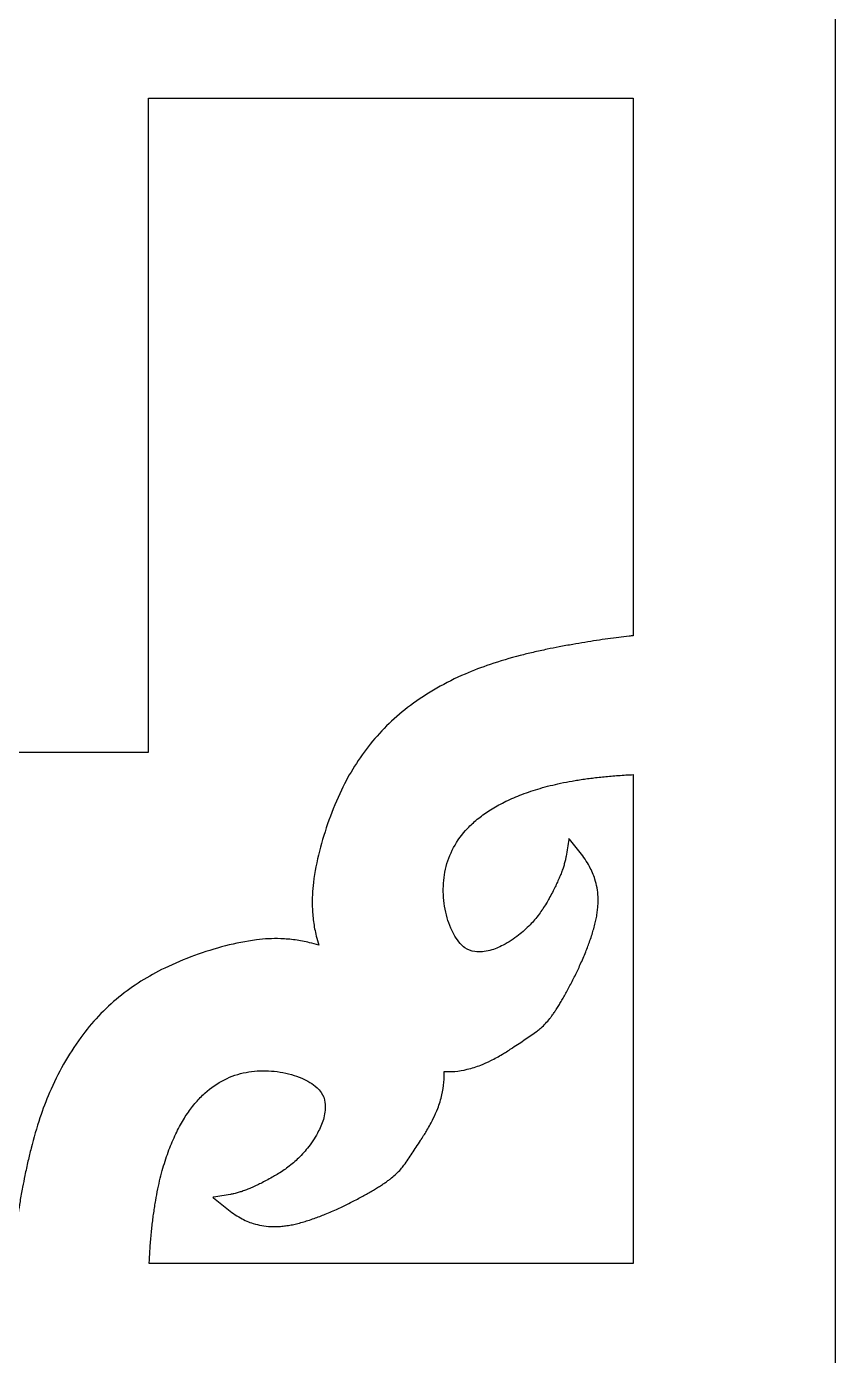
# Model space of a CAD drawing. Header units: centimetres. Extents: x -10 to 9.2, y -12 to 12.7.
# Drawn here: x -2.662 to -0.812, y -2.689 to 0.348 of the extents above; entities that cross this region are included whole.
import ezdxf

# ---------------------------------------------------------------- set-up
doc = ezdxf.new("R2010")
doc.units = ezdxf.units.CM
doc.header["$MEASUREMENT"] = 0
doc.layers.add('layer 1', color=7, linetype='Continuous')

msp = doc.modelspace()

# ---------------------------------------------------------------- linework, layer by layer
at = {"layer": 'layer 1', "color": 177}
for points, knots in [([(-0.8125, 12.67695), (-0.8125, 4.45748), (-0.8125, -3.76202), (-0.8125, -11.9815), (-0.8125, -11.9815), (-3.87863, -11.9815), (-6.94479, -11.9815), (-10.01093, -11.9815), (-10.01093, -11.9815), (-10.01093, -3.76202), (-10.01093, 4.45748), (-10.01093, 12.67695), (-10.01093, 12.67695), (-6.94479, 12.67695), (-3.87863, 12.67695), (-0.8125, 12.67695)], [0, 0, 0, 0, 0.2, 0.2, 0.2, 0.2, 0.4, 0.4, 0.4, 0.4, 0.6, 0.6, 0.6, 0.6, 1, 1, 1, 1]), ([(-3.81625, -2.47893), (-3.44317, -2.47893), (-3.07005, -2.47893), (-2.69699, -2.47893), (-2.69699, -2.47893), (-2.69653, -2.47476), (-2.69608, -2.47059), (-2.69564, -2.46643), (-2.69564, -2.46643), (-2.69472, -2.45841), (-2.69375, -2.45042), (-2.69278, -2.44242), (-2.69278, -2.44242), (-2.69172, -2.43415), (-2.69068, -2.42591), (-2.68952, -2.41771), (-2.68952, -2.41771), (-2.68835, -2.40906), (-2.68709, -2.40041), (-2.68581, -2.39178), (-2.68581, -2.39178), (-2.68284, -2.3736), (-2.67991, -2.35545), (-2.67699, -2.33728), (-2.67699, -2.33728), (-2.67511, -2.32652), (-2.67317, -2.31577), (-2.67117, -2.30503), (-2.67117, -2.30503), (-2.66947, -2.296), (-2.66772, -2.28699), (-2.66587, -2.278), (-2.66587, -2.278), (-2.6636, -2.26702), (-2.66125, -2.25606), (-2.65874, -2.24515), (-2.65874, -2.24515), (-2.65651, -2.23531), (-2.65412, -2.22551), (-2.65164, -2.21573), (-2.65164, -2.21573), (-2.64568, -2.19233), (-2.63893, -2.16914), (-2.63131, -2.14621), (-2.63131, -2.14621), (-2.62488, -2.12678), (-2.61764, -2.10762), (-2.60962, -2.08878), (-2.60962, -2.08878), (-2.59062, -2.0442), (-2.56676, -2.00211), (-2.53827, -1.96298), (-2.53827, -1.96298), (-2.51316, -1.92843), (-2.4838, -1.89743), (-2.4507, -1.87054), (-2.4507, -1.87054), (-2.41851, -1.84437), (-2.38353, -1.82217), (-2.34619, -1.80423), (-2.34619, -1.80423), (-2.30163, -1.78283), (-2.25519, -1.76585), (-2.20736, -1.75346), (-2.20736, -1.75346), (-2.18405, -1.74741), (-2.16042, -1.74282), (-2.13657, -1.7397), (-2.13657, -1.7397), (-2.11809, -1.73728), (-2.09951, -1.73637), (-2.0809, -1.73698), (-2.0809, -1.73698), (-2.06977, -1.73735), (-2.05866, -1.7383), (-2.04761, -1.73981), (-2.04761, -1.73981), (-2.03658, -1.74131), (-2.0257, -1.74338), (-2.01488, -1.74601), (-2.01488, -1.74601), (-2.00785, -1.74772), (-2.00089, -1.74966), (-1.99402, -1.75183), (-1.99402, -1.75183), (-1.99614, -1.74488), (-1.99807, -1.73787), (-1.99977, -1.73079), (-1.99977, -1.73079), (-2.00239, -1.71991), (-2.00446, -1.70893), (-2.00596, -1.69784), (-2.00596, -1.69784), (-2.00744, -1.68674), (-2.00836, -1.67554), (-2.00874, -1.66434), (-2.00874, -1.66434), (-2.00936, -1.6456), (-2.00844, -1.62689), (-2.00604, -1.6083), (-2.00604, -1.6083), (-2.00293, -1.58426), (-1.99836, -1.56048), (-1.99239, -1.53701), (-1.99239, -1.53701), (-1.98008, -1.48887), (-1.96321, -1.44216), (-1.94196, -1.39729), (-1.94196, -1.39729), (-1.92414, -1.35968), (-1.90207, -1.32445), (-1.87612, -1.29204), (-1.87612, -1.29204), (-1.84935, -1.25869), (-1.81858, -1.22914), (-1.78426, -1.20384), (-1.78426, -1.20384), (-1.74543, -1.17519), (-1.70358, -1.15116), (-1.65932, -1.13204), (-1.65932, -1.13204), (-1.6406, -1.12397), (-1.62156, -1.11668), (-1.60224, -1.11021), (-1.60224, -1.11021), (-1.57948, -1.10258), (-1.55647, -1.09575), (-1.53323, -1.08972), (-1.53323, -1.08972), (-1.52351, -1.08722), (-1.51378, -1.08483), (-1.504, -1.08257), (-1.504, -1.08257), (-1.49314, -1.08005), (-1.48226, -1.07768), (-1.47138, -1.07542), (-1.47138, -1.07542), (-1.46244, -1.07357), (-1.45349, -1.07177), (-1.44451, -1.07008), (-1.44451, -1.07008), (-1.43391, -1.06807), (-1.42329, -1.06614), (-1.41267, -1.06426), (-1.41267, -1.06426), (-1.39463, -1.0613), (-1.37661, -1.05834), (-1.35856, -1.05538), (-1.35856, -1.05538), (-1.3499, -1.05407), (-1.34124, -1.0528), (-1.33257, -1.0516), (-1.33257, -1.0516), (-1.32443, -1.05047), (-1.31623, -1.04935), (-1.30803, -1.04833), (-1.30803, -1.04833), (-1.30012, -1.04732), (-1.29217, -1.04635), (-1.28418, -1.04546), (-1.28418, -1.04546), (-1.2811, -1.04512), (-1.27802, -1.04479), (-1.27493, -1.04443), (-1.27493, -1.04443), (-1.27493, -0.63487), (-1.27493, -0.2253), (-1.27493, 0.18426), (-1.27493, 0.18426), (-1.64435, 0.18426), (-2.01376, 0.18426), (-2.38321, 0.18426), (-2.38321, 0.18426), (-2.38321, -0.21123), (-2.38321, -0.60671), (-2.38321, -1.0022), (-2.38321, -1.0022), (-2.38321, -1.08015), (-2.38321, -1.15814), (-2.38321, -1.23611), (-2.38321, -1.23611), (-2.38321, -1.2549), (-2.38321, -1.2737), (-2.38321, -1.2925), (-2.38321, -1.2925), (-2.38321, -1.29834), (-2.38321, -1.30417), (-2.38321, -1.31002), (-2.38321, -1.31002), (-2.38321, -1.31028), (-2.38321, -1.31056), (-2.38321, -1.31083), (-2.38321, -1.31083), (-2.38348, -1.31083), (-2.38375, -1.31083), (-2.38403, -1.31083), (-2.38403, -1.31083), (-2.38981, -1.31083), (-2.39561, -1.31083), (-2.4014, -1.31083), (-2.4014, -1.31083), (-2.87303, -1.31083), (-3.34466, -1.31083), (-3.81625, -1.31083), (-3.81625, -1.31083), (-3.81625, -1.7002), (-3.81625, -2.08957), (-3.81625, -2.47893)], [0, 0, 0, 0, 0.0188679, 0.0188679, 0.0188679, 0.0188679, 0.0377358, 0.0377358, 0.0377358, 0.0377358, 0.0566038, 0.0566038, 0.0566038, 0.0566038, 0.0754717, 0.0754717, 0.0754717, 0.0754717, 0.0943396, 0.0943396, 0.0943396, 0.0943396, 0.1132075, 0.1132075, 0.1132075, 0.1132075, 0.1320755, 0.1320755, 0.1320755, 0.1320755, 0.1509434, 0.1509434, 0.1509434, 0.1509434, 0.1698113, 0.1698113, 0.1698113, 0.1698113, 0.1886792, 0.1886792, 0.1886792, 0.1886792, 0.2075472, 0.2075472, 0.2075472, 0.2075472, 0.2264151, 0.2264151, 0.2264151, 0.2264151, 0.245283, 0.245283, 0.245283, 0.245283, 0.2641509, 0.2641509, 0.2641509, 0.2641509, 0.2830189, 0.2830189, 0.2830189, 0.2830189, 0.3018868, 0.3018868, 0.3018868, 0.3018868, 0.3207547, 0.3207547, 0.3207547, 0.3207547, 0.3396226, 0.3396226, 0.3396226, 0.3396226, 0.3584906, 0.3584906, 0.3584906, 0.3584906, 0.3773585, 0.3773585, 0.3773585, 0.3773585, 0.3962264, 0.3962264, 0.3962264, 0.3962264, 0.4150943, 0.4150943, 0.4150943, 0.4150943, 0.4339623, 0.4339623, 0.4339623, 0.4339623, 0.4528302, 0.4528302, 0.4528302, 0.4528302, 0.4716981, 0.4716981, 0.4716981, 0.4716981, 0.490566, 0.490566, 0.490566, 0.490566, 0.509434, 0.509434, 0.509434, 0.509434, 0.5283019, 0.5283019, 0.5283019, 0.5283019, 0.5471698, 0.5471698, 0.5471698, 0.5471698, 0.5660377, 0.5660377, 0.5660377, 0.5660377, 0.5849057, 0.5849057, 0.5849057, 0.5849057, 0.6037736, 0.6037736, 0.6037736, 0.6037736, 0.6226415, 0.6226415, 0.6226415, 0.6226415, 0.6415094, 0.6415094, 0.6415094, 0.6415094, 0.6603774, 0.6603774, 0.6603774, 0.6603774, 0.6792453, 0.6792453, 0.6792453, 0.6792453, 0.6981132, 0.6981132, 0.6981132, 0.6981132, 0.7169811, 0.7169811, 0.7169811, 0.7169811, 0.7358491, 0.7358491, 0.7358491, 0.7358491, 0.754717, 0.754717, 0.754717, 0.754717, 0.7735849, 0.7735849, 0.7735849, 0.7735849, 0.7924528, 0.7924528, 0.7924528, 0.7924528, 0.8113208, 0.8113208, 0.8113208, 0.8113208, 0.8301887, 0.8301887, 0.8301887, 0.8301887, 0.8490566, 0.8490566, 0.8490566, 0.8490566, 0.8679245, 0.8679245, 0.8679245, 0.8679245, 0.8867925, 0.8867925, 0.8867925, 0.8867925, 0.9056604, 0.9056604, 0.9056604, 0.9056604, 0.9245283, 0.9245283, 0.9245283, 0.9245283, 0.9433962, 0.9433962, 0.9433962, 0.9433962, 0.9622642, 0.9622642, 0.9622642, 0.9622642, 1, 1, 1, 1]), ([(-1.70734, -2.0404), (-1.70689, -2.04865), (-1.70696, -2.05689), (-1.70765, -2.06513), (-1.70765, -2.06513), (-1.70844, -2.07481), (-1.70996, -2.08437), (-1.7122, -2.0938), (-1.7122, -2.0938), (-1.71474, -2.10434), (-1.71796, -2.11464), (-1.72183, -2.12474), (-1.72183, -2.12474), (-1.72489, -2.13266), (-1.72829, -2.14043), (-1.73207, -2.14803), (-1.73207, -2.14803), (-1.73655, -2.15709), (-1.74134, -2.16598), (-1.74647, -2.17468), (-1.74647, -2.17468), (-1.7484, -2.17786), (-1.75029, -2.18104), (-1.75227, -2.18419), (-1.75227, -2.18419), (-1.75462, -2.18799), (-1.75706, -2.19181), (-1.75949, -2.19555), (-1.75949, -2.19555), (-1.76005, -2.19643), (-1.76061, -2.1973), (-1.76118, -2.19816), (-1.76118, -2.19816), (-1.76453, -2.20322), (-1.76786, -2.2083), (-1.77122, -2.21335), (-1.77122, -2.21335), (-1.77727, -2.22258), (-1.78334, -2.23182), (-1.78944, -2.24105), (-1.78944, -2.24105), (-1.79251, -2.24559), (-1.79567, -2.25005), (-1.79901, -2.25444), (-1.79901, -2.25444), (-1.8014, -2.25761), (-1.8039, -2.26069), (-1.80652, -2.2637), (-1.80652, -2.2637), (-1.8096, -2.26726), (-1.81287, -2.27067), (-1.8163, -2.2739), (-1.8163, -2.2739), (-1.81995, -2.27738), (-1.82373, -2.2807), (-1.82766, -2.28384), (-1.82766, -2.28384), (-1.82968, -2.28545), (-1.83172, -2.28706), (-1.83382, -2.2886), (-1.83382, -2.2886), (-1.83626, -2.29039), (-1.83864, -2.29212), (-1.84108, -2.29381), (-1.84108, -2.29381), (-1.8435, -2.29548), (-1.84593, -2.29712), (-1.84838, -2.2987), (-1.84838, -2.2987), (-1.8513, -2.30064), (-1.85427, -2.30253), (-1.85725, -2.30441), (-1.85725, -2.30441), (-1.8603, -2.3063), (-1.86334, -2.30817), (-1.86639, -2.31), (-1.86639, -2.31), (-1.86983, -2.31207), (-1.87328, -2.31407), (-1.87674, -2.31609), (-1.87674, -2.31609), (-1.88032, -2.31817), (-1.88399, -2.32024), (-1.88763, -2.32227), (-1.88763, -2.32227), (-1.89146, -2.32439), (-1.89529, -2.32651), (-1.89915, -2.32859), (-1.89915, -2.32859), (-1.90762, -2.33315), (-1.91617, -2.33756), (-1.92482, -2.34185), (-1.92482, -2.34185), (-1.93314, -2.34602), (-1.94158, -2.35005), (-1.95008, -2.35396), (-1.95008, -2.35396), (-1.95962, -2.35833), (-1.96932, -2.36253), (-1.97905, -2.36653), (-1.97905, -2.36653), (-1.98743, -2.36997), (-1.99592, -2.37322), (-2.00449, -2.37626), (-2.00449, -2.37626), (-2.00916, -2.37793), (-2.01388, -2.37953), (-2.0186, -2.38105), (-2.0186, -2.38105), (-2.02282, -2.38241), (-2.02707, -2.38369), (-2.03133, -2.38492), (-2.03133, -2.38492), (-2.0359, -2.38621), (-2.04046, -2.38742), (-2.04507, -2.38853), (-2.04507, -2.38853), (-2.04907, -2.3895), (-2.05311, -2.39038), (-2.0572, -2.39115), (-2.0572, -2.39115), (-2.06133, -2.39193), (-2.06549, -2.39262), (-2.06965, -2.39319), (-2.06965, -2.39319), (-2.07357, -2.39371), (-2.0775, -2.39414), (-2.08144, -2.39443), (-2.08144, -2.39443), (-2.08527, -2.39472), (-2.08908, -2.3949), (-2.0929, -2.39496), (-2.0929, -2.39496), (-2.09657, -2.39501), (-2.10023, -2.39496), (-2.10389, -2.3948), (-2.10389, -2.3948), (-2.11075, -2.39445), (-2.11755, -2.39371), (-2.1243, -2.39251), (-2.1243, -2.39251), (-2.13086, -2.39137), (-2.13729, -2.3898), (-2.14361, -2.38781), (-2.14361, -2.38781), (-2.15376, -2.38463), (-2.16349, -2.38042), (-2.1727, -2.37519), (-2.1727, -2.37519), (-2.18383, -2.36891), (-2.19439, -2.36174), (-2.20437, -2.3537), (-2.20437, -2.3537), (-2.21444, -2.34554), (-2.22459, -2.33739), (-2.23467, -2.32922), (-2.23467, -2.32922), (-2.23514, -2.32883), (-2.23562, -2.32844), (-2.2361, -2.32808), (-2.2361, -2.32808), (-2.2355, -2.32798), (-2.23488, -2.32788), (-2.23432, -2.32778), (-2.23432, -2.32778), (-2.22152, -2.32562), (-2.20875, -2.32346), (-2.19595, -2.32132), (-2.19595, -2.32132), (-2.19323, -2.32087), (-2.19048, -2.32032), (-2.18778, -2.31967), (-2.18778, -2.31967), (-2.18459, -2.31895), (-2.18146, -2.31814), (-2.17838, -2.31724), (-2.17838, -2.31724), (-2.1753, -2.31635), (-2.17227, -2.31539), (-2.16924, -2.31436), (-2.16924, -2.31436), (-2.16573, -2.31317), (-2.16227, -2.3119), (-2.1588, -2.31057), (-2.1588, -2.31057), (-2.15547, -2.30926), (-2.15212, -2.30789), (-2.14876, -2.30646), (-2.14876, -2.30646), (-2.14495, -2.30483), (-2.14113, -2.30312), (-2.13735, -2.30137), (-2.13735, -2.30137), (-2.13372, -2.29965), (-2.13006, -2.29792), (-2.12646, -2.2961), (-2.12646, -2.2961), (-2.12229, -2.29404), (-2.11814, -2.29192), (-2.11403, -2.28976), (-2.11403, -2.28976), (-2.1094, -2.28733), (-2.10485, -2.28485), (-2.1003, -2.28231), (-2.1003, -2.28231), (-2.09661, -2.28023), (-2.09297, -2.2781), (-2.08935, -2.27591), (-2.08935, -2.27591), (-2.08489, -2.27318), (-2.08047, -2.27037), (-2.07614, -2.26742), (-2.07614, -2.26742), (-2.07219, -2.26476), (-2.0683, -2.262), (-2.06447, -2.25912), (-2.06447, -2.25912), (-2.06014, -2.25584), (-2.05587, -2.25244), (-2.05175, -2.24889), (-2.05175, -2.24889), (-2.04775, -2.24546), (-2.04389, -2.24193), (-2.04014, -2.23825), (-2.04014, -2.23825), (-2.03596, -2.23421), (-2.03192, -2.23), (-2.02806, -2.22562), (-2.02806, -2.22562), (-2.02418, -2.22125), (-2.02042, -2.21672), (-2.01688, -2.21207), (-2.01688, -2.21207), (-2.00828, -2.20085), (-2.00066, -2.18889), (-1.99414, -2.17635), (-1.99414, -2.17635), (-1.9891, -2.16672), (-1.98516, -2.15659), (-1.98228, -2.14609), (-1.98228, -2.14609), (-1.97921, -2.13465), (-1.97835, -2.12281), (-1.97971, -2.11104), (-1.97971, -2.11104), (-1.9807, -2.10286), (-1.9836, -2.09518), (-1.98828, -2.08841), (-1.98828, -2.08841), (-1.99104, -2.08442), (-1.99425, -2.08077), (-1.9979, -2.07752), (-1.9979, -2.07752), (-2.003, -2.07293), (-2.00856, -2.06882), (-2.01441, -2.06526), (-2.01441, -2.06526), (-2.02034, -2.06165), (-2.02652, -2.0585), (-2.03289, -2.0558), (-2.03289, -2.0558), (-2.04055, -2.05254), (-2.04841, -2.04978), (-2.05645, -2.04751), (-2.05645, -2.04751), (-2.07357, -2.04263), (-2.0911, -2.03976), (-2.10889, -2.0389), (-2.10889, -2.0389), (-2.12609, -2.03808), (-2.14329, -2.03928), (-2.16021, -2.04249), (-2.16021, -2.04249), (-2.17733, -2.04576), (-2.19388, -2.05135), (-2.20951, -2.05921), (-2.20951, -2.05921), (-2.22577, -2.06739), (-2.24075, -2.07766), (-2.25423, -2.08988), (-2.25423, -2.08988), (-2.26145, -2.09637), (-2.26822, -2.10335), (-2.27454, -2.1107), (-2.27454, -2.1107), (-2.28163, -2.11896), (-2.28826, -2.12763), (-2.29438, -2.13664), (-2.29438, -2.13664), (-2.29753, -2.14128), (-2.30057, -2.14601), (-2.30344, -2.1508), (-2.30344, -2.1508), (-2.30657, -2.15596), (-2.30954, -2.16119), (-2.3124, -2.1665), (-2.3124, -2.1665), (-2.3153, -2.17188), (-2.31808, -2.17734), (-2.32071, -2.18286), (-2.32071, -2.18286), (-2.32354, -2.1888), (-2.32624, -2.1948), (-2.32883, -2.20086), (-2.32883, -2.20086), (-2.33149, -2.20709), (-2.33402, -2.2134), (-2.3364, -2.21974), (-2.3364, -2.21974), (-2.33893, -2.22642), (-2.34127, -2.23315), (-2.34352, -2.23995), (-2.34352, -2.23995), (-2.34585, -2.24701), (-2.34802, -2.25412), (-2.35008, -2.2613), (-2.35008, -2.2613), (-2.35228, -2.26897), (-2.35434, -2.27671), (-2.35624, -2.28446), (-2.35624, -2.28446), (-2.35823, -2.2925), (-2.36002, -2.30059), (-2.3617, -2.30869), (-2.3617, -2.30869), (-2.36356, -2.31754), (-2.36521, -2.32638), (-2.36678, -2.33527), (-2.36678, -2.33527), (-2.36754, -2.33982), (-2.3683, -2.34437), (-2.36901, -2.34895), (-2.36901, -2.34895), (-2.36977, -2.35372), (-2.37045, -2.35851), (-2.37112, -2.36329), (-2.37112, -2.36329), (-2.37184, -2.36816), (-2.37247, -2.37301), (-2.37311, -2.37789), (-2.37311, -2.37789), (-2.37375, -2.38299), (-2.37434, -2.3881), (-2.37493, -2.3932), (-2.37493, -2.3932), (-2.3755, -2.3984), (-2.37604, -2.40358), (-2.37656, -2.40877), (-2.37656, -2.40877), (-2.37706, -2.41422), (-2.37755, -2.41967), (-2.378, -2.42511), (-2.378, -2.42511), (-2.3785, -2.43063), (-2.3789, -2.43615), (-2.37932, -2.44168), (-2.37932, -2.44168), (-2.37972, -2.44749), (-2.38009, -2.4533), (-2.38046, -2.45912), (-2.38046, -2.45912), (-2.38083, -2.46497), (-2.38113, -2.47086), (-2.38142, -2.47674), (-2.38142, -2.47674), (-2.38144, -2.47749), (-2.38149, -2.47821), (-2.3815, -2.47893), (-2.3815, -2.47893), (-2.01263, -2.47893), (-1.64379, -2.47893), (-1.27493, -2.47893), (-1.27493, -2.47893), (-1.27493, -2.10657), (-1.27493, -1.73423), (-1.27493, -1.36185), (-1.27493, -1.36185), (-1.28043, -1.36212), (-1.28596, -1.36242), (-1.29148, -1.36276), (-1.29148, -1.36276), (-1.29726, -1.3631), (-1.303, -1.36348), (-1.30878, -1.3639), (-1.30878, -1.3639), (-1.31424, -1.36431), (-1.31975, -1.36474), (-1.32523, -1.36522), (-1.32523, -1.36522), (-1.33063, -1.36565), (-1.33607, -1.36616), (-1.34147, -1.36671), (-1.34147, -1.36671), (-1.34662, -1.36721), (-1.35177, -1.36776), (-1.35693, -1.36834), (-1.35693, -1.36834), (-1.36201, -1.3689), (-1.3671, -1.36953), (-1.37214, -1.37018), (-1.37214, -1.37018), (-1.37699, -1.37078), (-1.3818, -1.37145), (-1.38664, -1.37213), (-1.38664, -1.37213), (-1.39139, -1.37282), (-1.39613, -1.37351), (-1.4009, -1.37429), (-1.4009, -1.37429), (-1.40541, -1.37498), (-1.40994, -1.37576), (-1.41451, -1.37653), (-1.41451, -1.37653), (-1.42329, -1.37809), (-1.43209, -1.37978), (-1.44086, -1.38162), (-1.44086, -1.38162), (-1.44894, -1.3833), (-1.45695, -1.38515), (-1.46494, -1.38716), (-1.46494, -1.38716), (-1.47264, -1.38907), (-1.48032, -1.39112), (-1.48797, -1.39334), (-1.48797, -1.39334), (-1.49507, -1.3954), (-1.50211, -1.39759), (-1.50915, -1.39995), (-1.50915, -1.39995), (-1.51592, -1.40218), (-1.52259, -1.40458), (-1.52924, -1.40711), (-1.52924, -1.40711), (-1.53556, -1.40951), (-1.54179, -1.41206), (-1.54796, -1.41471), (-1.54796, -1.41471), (-1.554, -1.41731), (-1.55998, -1.42006), (-1.56584, -1.42291), (-1.56584, -1.42291), (-1.57136, -1.42557), (-1.57677, -1.42835), (-1.58212, -1.43128), (-1.58212, -1.43128), (-1.58737, -1.43413), (-1.59255, -1.43715), (-1.59769, -1.44028), (-1.59769, -1.44028), (-1.60246, -1.4432), (-1.60714, -1.44624), (-1.61175, -1.44942), (-1.61175, -1.44942), (-1.62073, -1.45557), (-1.62933, -1.46223), (-1.63754, -1.46938), (-1.63754, -1.46938), (-1.64482, -1.47574), (-1.65175, -1.48258), (-1.6582, -1.48982), (-1.6582, -1.48982), (-1.67033, -1.50341), (-1.68056, -1.51852), (-1.68866, -1.53485), (-1.68866, -1.53485), (-1.6965, -1.55059), (-1.70207, -1.56722), (-1.70528, -1.5845), (-1.70528, -1.5845), (-1.70847, -1.60154), (-1.70966, -1.61885), (-1.70884, -1.63616), (-1.70884, -1.63616), (-1.70798, -1.65407), (-1.70516, -1.67173), (-1.70031, -1.68898), (-1.70031, -1.68898), (-1.69807, -1.69704), (-1.69528, -1.70495), (-1.69208, -1.71269), (-1.69208, -1.71269), (-1.68939, -1.71909), (-1.68624, -1.7253), (-1.68267, -1.73126), (-1.68267, -1.73126), (-1.67912, -1.73718), (-1.67503, -1.74275), (-1.67049, -1.7479), (-1.67049, -1.7479), (-1.66727, -1.75156), (-1.66365, -1.75481), (-1.65968, -1.75758), (-1.65968, -1.75758), (-1.65295, -1.7623), (-1.64532, -1.76523), (-1.63719, -1.76619), (-1.63719, -1.76619), (-1.62551, -1.7676), (-1.61376, -1.76671), (-1.6024, -1.76359), (-1.6024, -1.76359), (-1.59195, -1.76074), (-1.5819, -1.75676), (-1.57233, -1.75171), (-1.57233, -1.75171), (-1.55986, -1.74512), (-1.548, -1.73746), (-1.53686, -1.7288), (-1.53686, -1.7288), (-1.53222, -1.72521), (-1.52773, -1.72145), (-1.52335, -1.71754), (-1.52335, -1.71754), (-1.51907, -1.71364), (-1.51486, -1.70958), (-1.51081, -1.7054), (-1.51081, -1.7054), (-1.50719, -1.70161), (-1.50368, -1.6977), (-1.50029, -1.69369), (-1.50029, -1.69369), (-1.49675, -1.68952), (-1.49336, -1.68522), (-1.49009, -1.68084), (-1.49009, -1.68084), (-1.48728, -1.67701), (-1.48449, -1.6731), (-1.48184, -1.66911), (-1.48184, -1.66911), (-1.47895, -1.66475), (-1.47615, -1.66031), (-1.47345, -1.65582), (-1.47345, -1.65582), (-1.47129, -1.65217), (-1.46913, -1.64851), (-1.46708, -1.6448), (-1.46708, -1.6448), (-1.46457, -1.64023), (-1.46209, -1.63564), (-1.4597, -1.63101), (-1.4597, -1.63101), (-1.45754, -1.62685), (-1.45543, -1.62267), (-1.45335, -1.61847), (-1.45335, -1.61847), (-1.45156, -1.61483), (-1.44984, -1.61118), (-1.44818, -1.60749), (-1.44818, -1.60749), (-1.44641, -1.60369), (-1.44473, -1.59983), (-1.44308, -1.59599), (-1.44308, -1.59599), (-1.44167, -1.59264), (-1.44032, -1.58928), (-1.439, -1.58587), (-1.439, -1.58587), (-1.4377, -1.58241), (-1.43642, -1.57892), (-1.43524, -1.5754), (-1.43524, -1.5754), (-1.43421, -1.57237), (-1.43327, -1.5693), (-1.43239, -1.56619), (-1.43239, -1.56619), (-1.43149, -1.56308), (-1.43069, -1.55993), (-1.42995, -1.55675), (-1.42995, -1.55675), (-1.42933, -1.55401), (-1.42879, -1.55127), (-1.42835, -1.54849), (-1.42835, -1.54849), (-1.42619, -1.53561), (-1.42404, -1.52277), (-1.42191, -1.5099), (-1.42191, -1.5099), (-1.4218, -1.50929), (-1.42171, -1.50868), (-1.42161, -1.50809), (-1.42161, -1.50809), (-1.42124, -1.50857), (-1.42086, -1.50905), (-1.42051, -1.50951), (-1.42051, -1.50951), (-1.41237, -1.5197), (-1.40428, -1.52988), (-1.39619, -1.54005), (-1.39619, -1.54005), (-1.38819, -1.55007), (-1.38106, -1.56069), (-1.37483, -1.5719), (-1.37483, -1.5719), (-1.36964, -1.58121), (-1.36543, -1.59099), (-1.3623, -1.60116), (-1.3623, -1.60116), (-1.36031, -1.60755), (-1.35874, -1.61404), (-1.35761, -1.62063), (-1.35761, -1.62063), (-1.35641, -1.62743), (-1.35565, -1.63428), (-1.35538, -1.64119), (-1.35538, -1.64119), (-1.3552, -1.64487), (-1.35512, -1.64854), (-1.3552, -1.65223), (-1.3552, -1.65223), (-1.35524, -1.65609), (-1.35544, -1.65994), (-1.35569, -1.66377), (-1.35569, -1.66377), (-1.35602, -1.66776), (-1.35641, -1.67171), (-1.35696, -1.67566), (-1.35696, -1.67566), (-1.35752, -1.67985), (-1.35819, -1.68404), (-1.35896, -1.6882), (-1.35896, -1.6882), (-1.35973, -1.6923), (-1.3606, -1.69637), (-1.36159, -1.70041), (-1.36159, -1.70041), (-1.36267, -1.70505), (-1.36388, -1.70964), (-1.36516, -1.71423), (-1.36516, -1.71423), (-1.36635, -1.71853), (-1.36764, -1.72282), (-1.36899, -1.72708), (-1.36899, -1.72708), (-1.37052, -1.73182), (-1.37209, -1.73656), (-1.37376, -1.74128), (-1.37376, -1.74128), (-1.37677, -1.7499), (-1.38003, -1.75842), (-1.38343, -1.7669), (-1.38343, -1.7669), (-1.38738, -1.77669), (-1.39158, -1.78641), (-1.39591, -1.79606), (-1.39591, -1.79606), (-1.39978, -1.80461), (-1.40381, -1.81309), (-1.40794, -1.82151), (-1.40794, -1.82151), (-1.4122, -1.83017), (-1.41659, -1.83879), (-1.42112, -1.84731), (-1.42112, -1.84731), (-1.42318, -1.8512), (-1.42528, -1.85507), (-1.42739, -1.85891), (-1.42739, -1.85891), (-1.42943, -1.8626), (-1.43144, -1.86625), (-1.43353, -1.86989), (-1.43353, -1.86989), (-1.43554, -1.87338), (-1.43754, -1.87684), (-1.43957, -1.88029), (-1.43957, -1.88029), (-1.44139, -1.88337), (-1.44324, -1.88644), (-1.44513, -1.88949), (-1.44513, -1.88949), (-1.447, -1.8925), (-1.44886, -1.89548), (-1.45079, -1.89843), (-1.45079, -1.89843), (-1.45237, -1.90092), (-1.45399, -1.90335), (-1.45566, -1.90577), (-1.45566, -1.90577), (-1.45733, -1.90823), (-1.45906, -1.91067), (-1.46081, -1.91309), (-1.46081, -1.91309), (-1.46238, -1.91518), (-1.46397, -1.91726), (-1.46555, -1.9193), (-1.46555, -1.9193), (-1.46867, -1.92326), (-1.47198, -1.92706), (-1.47541, -1.93074), (-1.47541, -1.93074), (-1.47863, -1.93417), (-1.48205, -1.93746), (-1.48557, -1.9406), (-1.48557, -1.9406), (-1.48855, -1.94321), (-1.49157, -1.94574), (-1.49477, -1.94816), (-1.49477, -1.94816), (-1.49904, -1.95142), (-1.50339, -1.95457), (-1.50787, -1.95764), (-1.50787, -1.95764), (-1.51708, -1.9638), (-1.52634, -1.96998), (-1.53558, -1.97614), (-1.53558, -1.97614), (-1.54057, -1.97949), (-1.54557, -1.98282), (-1.55061, -1.98617), (-1.55061, -1.98617), (-1.55146, -1.98675), (-1.55233, -1.98731), (-1.55319, -1.98789), (-1.55319, -1.98789), (-1.55693, -1.99035), (-1.56074, -1.9928), (-1.56455, -1.9952), (-1.56455, -1.9952), (-1.56767, -1.99716), (-1.57082, -1.9991), (-1.57401, -2.00099), (-1.57401, -2.00099), (-1.58264, -2.00616), (-1.59146, -2.01102), (-1.60045, -2.01553), (-1.60045, -2.01553), (-1.608, -2.01932), (-1.61573, -2.02275), (-1.62359, -2.02583), (-1.62359, -2.02583), (-1.6336, -2.02973), (-1.64385, -2.03298), (-1.65433, -2.0355), (-1.65433, -2.0355), (-1.66367, -2.03777), (-1.67321, -2.03931), (-1.68281, -2.04012), (-1.68281, -2.04012), (-1.69095, -2.0408), (-1.69917, -2.04088), (-1.70734, -2.0404)], [0, 0, 0, 0, 0.0053763, 0.0053763, 0.0053763, 0.0053763, 0.0107527, 0.0107527, 0.0107527, 0.0107527, 0.016129, 0.016129, 0.016129, 0.016129, 0.0215054, 0.0215054, 0.0215054, 0.0215054, 0.0268817, 0.0268817, 0.0268817, 0.0268817, 0.0322581, 0.0322581, 0.0322581, 0.0322581, 0.0376344, 0.0376344, 0.0376344, 0.0376344, 0.0430108, 0.0430108, 0.0430108, 0.0430108, 0.0483871, 0.0483871, 0.0483871, 0.0483871, 0.0537634, 0.0537634, 0.0537634, 0.0537634, 0.0591398, 0.0591398, 0.0591398, 0.0591398, 0.0645161, 0.0645161, 0.0645161, 0.0645161, 0.0698925, 0.0698925, 0.0698925, 0.0698925, 0.0752688, 0.0752688, 0.0752688, 0.0752688, 0.0806452, 0.0806452, 0.0806452, 0.0806452, 0.0860215, 0.0860215, 0.0860215, 0.0860215, 0.0913978, 0.0913978, 0.0913978, 0.0913978, 0.0967742, 0.0967742, 0.0967742, 0.0967742, 0.1021505, 0.1021505, 0.1021505, 0.1021505, 0.1075269, 0.1075269, 0.1075269, 0.1075269, 0.1129032, 0.1129032, 0.1129032, 0.1129032, 0.1182796, 0.1182796, 0.1182796, 0.1182796, 0.1236559, 0.1236559, 0.1236559, 0.1236559, 0.1290323, 0.1290323, 0.1290323, 0.1290323, 0.1344086, 0.1344086, 0.1344086, 0.1344086, 0.1397849, 0.1397849, 0.1397849, 0.1397849, 0.1451613, 0.1451613, 0.1451613, 0.1451613, 0.1505376, 0.1505376, 0.1505376, 0.1505376, 0.155914, 0.155914, 0.155914, 0.155914, 0.1612903, 0.1612903, 0.1612903, 0.1612903, 0.1666667, 0.1666667, 0.1666667, 0.1666667, 0.172043, 0.172043, 0.172043, 0.172043, 0.1774194, 0.1774194, 0.1774194, 0.1774194, 0.1827957, 0.1827957, 0.1827957, 0.1827957, 0.188172, 0.188172, 0.188172, 0.188172, 0.1935484, 0.1935484, 0.1935484, 0.1935484, 0.1989247, 0.1989247, 0.1989247, 0.1989247, 0.2043011, 0.2043011, 0.2043011, 0.2043011, 0.2096774, 0.2096774, 0.2096774, 0.2096774, 0.2150538, 0.2150538, 0.2150538, 0.2150538, 0.2204301, 0.2204301, 0.2204301, 0.2204301, 0.2258065, 0.2258065, 0.2258065, 0.2258065, 0.2311828, 0.2311828, 0.2311828, 0.2311828, 0.2365591, 0.2365591, 0.2365591, 0.2365591, 0.2419355, 0.2419355, 0.2419355, 0.2419355, 0.2473118, 0.2473118, 0.2473118, 0.2473118, 0.2526882, 0.2526882, 0.2526882, 0.2526882, 0.2580645, 0.2580645, 0.2580645, 0.2580645, 0.2634409, 0.2634409, 0.2634409, 0.2634409, 0.2688172, 0.2688172, 0.2688172, 0.2688172, 0.2741935, 0.2741935, 0.2741935, 0.2741935, 0.2795699, 0.2795699, 0.2795699, 0.2795699, 0.2849462, 0.2849462, 0.2849462, 0.2849462, 0.2903226, 0.2903226, 0.2903226, 0.2903226, 0.2956989, 0.2956989, 0.2956989, 0.2956989, 0.3010753, 0.3010753, 0.3010753, 0.3010753, 0.3064516, 0.3064516, 0.3064516, 0.3064516, 0.311828, 0.311828, 0.311828, 0.311828, 0.3172043, 0.3172043, 0.3172043, 0.3172043, 0.3225806, 0.3225806, 0.3225806, 0.3225806, 0.327957, 0.327957, 0.327957, 0.327957, 0.3333333, 0.3333333, 0.3333333, 0.3333333, 0.3387097, 0.3387097, 0.3387097, 0.3387097, 0.344086, 0.344086, 0.344086, 0.344086, 0.3494624, 0.3494624, 0.3494624, 0.3494624, 0.3548387, 0.3548387, 0.3548387, 0.3548387, 0.3602151, 0.3602151, 0.3602151, 0.3602151, 0.3655914, 0.3655914, 0.3655914, 0.3655914, 0.3709677, 0.3709677, 0.3709677, 0.3709677, 0.3763441, 0.3763441, 0.3763441, 0.3763441, 0.3817204, 0.3817204, 0.3817204, 0.3817204, 0.3870968, 0.3870968, 0.3870968, 0.3870968, 0.3924731, 0.3924731, 0.3924731, 0.3924731, 0.3978495, 0.3978495, 0.3978495, 0.3978495, 0.4032258, 0.4032258, 0.4032258, 0.4032258, 0.4086022, 0.4086022, 0.4086022, 0.4086022, 0.4139785, 0.4139785, 0.4139785, 0.4139785, 0.4193548, 0.4193548, 0.4193548, 0.4193548, 0.4247312, 0.4247312, 0.4247312, 0.4247312, 0.4301075, 0.4301075, 0.4301075, 0.4301075, 0.4354839, 0.4354839, 0.4354839, 0.4354839, 0.4408602, 0.4408602, 0.4408602, 0.4408602, 0.4462366, 0.4462366, 0.4462366, 0.4462366, 0.4516129, 0.4516129, 0.4516129, 0.4516129, 0.4569892, 0.4569892, 0.4569892, 0.4569892, 0.4623656, 0.4623656, 0.4623656, 0.4623656, 0.4677419, 0.4677419, 0.4677419, 0.4677419, 0.4731183, 0.4731183, 0.4731183, 0.4731183, 0.4784946, 0.4784946, 0.4784946, 0.4784946, 0.483871, 0.483871, 0.483871, 0.483871, 0.4892473, 0.4892473, 0.4892473, 0.4892473, 0.4946237, 0.4946237, 0.4946237, 0.4946237, 0.5, 0.5, 0.5, 0.5, 0.5053763, 0.5053763, 0.5053763, 0.5053763, 0.5107527, 0.5107527, 0.5107527, 0.5107527, 0.516129, 0.516129, 0.516129, 0.516129, 0.5215054, 0.5215054, 0.5215054, 0.5215054, 0.5268817, 0.5268817, 0.5268817, 0.5268817, 0.5322581, 0.5322581, 0.5322581, 0.5322581, 0.5376344, 0.5376344, 0.5376344, 0.5376344, 0.5430108, 0.5430108, 0.5430108, 0.5430108, 0.5483871, 0.5483871, 0.5483871, 0.5483871, 0.5537634, 0.5537634, 0.5537634, 0.5537634, 0.5591398, 0.5591398, 0.5591398, 0.5591398, 0.5645161, 0.5645161, 0.5645161, 0.5645161, 0.5698925, 0.5698925, 0.5698925, 0.5698925, 0.5752688, 0.5752688, 0.5752688, 0.5752688, 0.5806452, 0.5806452, 0.5806452, 0.5806452, 0.5860215, 0.5860215, 0.5860215, 0.5860215, 0.5913978, 0.5913978, 0.5913978, 0.5913978, 0.5967742, 0.5967742, 0.5967742, 0.5967742, 0.6021505, 0.6021505, 0.6021505, 0.6021505, 0.6075269, 0.6075269, 0.6075269, 0.6075269, 0.6129032, 0.6129032, 0.6129032, 0.6129032, 0.6182796, 0.6182796, 0.6182796, 0.6182796, 0.6236559, 0.6236559, 0.6236559, 0.6236559, 0.6290323, 0.6290323, 0.6290323, 0.6290323, 0.6344086, 0.6344086, 0.6344086, 0.6344086, 0.6397849, 0.6397849, 0.6397849, 0.6397849, 0.6451613, 0.6451613, 0.6451613, 0.6451613, 0.6505376, 0.6505376, 0.6505376, 0.6505376, 0.655914, 0.655914, 0.655914, 0.655914, 0.6612903, 0.6612903, 0.6612903, 0.6612903, 0.6666667, 0.6666667, 0.6666667, 0.6666667, 0.672043, 0.672043, 0.672043, 0.672043, 0.6774194, 0.6774194, 0.6774194, 0.6774194, 0.6827957, 0.6827957, 0.6827957, 0.6827957, 0.688172, 0.688172, 0.688172, 0.688172, 0.6935484, 0.6935484, 0.6935484, 0.6935484, 0.6989247, 0.6989247, 0.6989247, 0.6989247, 0.7043011, 0.7043011, 0.7043011, 0.7043011, 0.7096774, 0.7096774, 0.7096774, 0.7096774, 0.7150538, 0.7150538, 0.7150538, 0.7150538, 0.7204301, 0.7204301, 0.7204301, 0.7204301, 0.7258065, 0.7258065, 0.7258065, 0.7258065, 0.7311828, 0.7311828, 0.7311828, 0.7311828, 0.7365591, 0.7365591, 0.7365591, 0.7365591, 0.7419355, 0.7419355, 0.7419355, 0.7419355, 0.7473118, 0.7473118, 0.7473118, 0.7473118, 0.7526882, 0.7526882, 0.7526882, 0.7526882, 0.7580645, 0.7580645, 0.7580645, 0.7580645, 0.7634409, 0.7634409, 0.7634409, 0.7634409, 0.7688172, 0.7688172, 0.7688172, 0.7688172, 0.7741935, 0.7741935, 0.7741935, 0.7741935, 0.7795699, 0.7795699, 0.7795699, 0.7795699, 0.7849462, 0.7849462, 0.7849462, 0.7849462, 0.7903226, 0.7903226, 0.7903226, 0.7903226, 0.7956989, 0.7956989, 0.7956989, 0.7956989, 0.8010753, 0.8010753, 0.8010753, 0.8010753, 0.8064516, 0.8064516, 0.8064516, 0.8064516, 0.811828, 0.811828, 0.811828, 0.811828, 0.8172043, 0.8172043, 0.8172043, 0.8172043, 0.8225806, 0.8225806, 0.8225806, 0.8225806, 0.827957, 0.827957, 0.827957, 0.827957, 0.8333333, 0.8333333, 0.8333333, 0.8333333, 0.8387097, 0.8387097, 0.8387097, 0.8387097, 0.844086, 0.844086, 0.844086, 0.844086, 0.8494624, 0.8494624, 0.8494624, 0.8494624, 0.8548387, 0.8548387, 0.8548387, 0.8548387, 0.8602151, 0.8602151, 0.8602151, 0.8602151, 0.8655914, 0.8655914, 0.8655914, 0.8655914, 0.8709677, 0.8709677, 0.8709677, 0.8709677, 0.8763441, 0.8763441, 0.8763441, 0.8763441, 0.8817204, 0.8817204, 0.8817204, 0.8817204, 0.8870968, 0.8870968, 0.8870968, 0.8870968, 0.8924731, 0.8924731, 0.8924731, 0.8924731, 0.8978495, 0.8978495, 0.8978495, 0.8978495, 0.9032258, 0.9032258, 0.9032258, 0.9032258, 0.9086022, 0.9086022, 0.9086022, 0.9086022, 0.9139785, 0.9139785, 0.9139785, 0.9139785, 0.9193548, 0.9193548, 0.9193548, 0.9193548, 0.9247312, 0.9247312, 0.9247312, 0.9247312, 0.9301075, 0.9301075, 0.9301075, 0.9301075, 0.9354839, 0.9354839, 0.9354839, 0.9354839, 0.9408602, 0.9408602, 0.9408602, 0.9408602, 0.9462366, 0.9462366, 0.9462366, 0.9462366, 0.9516129, 0.9516129, 0.9516129, 0.9516129, 0.9569892, 0.9569892, 0.9569892, 0.9569892, 0.9623656, 0.9623656, 0.9623656, 0.9623656, 0.9677419, 0.9677419, 0.9677419, 0.9677419, 0.9731183, 0.9731183, 0.9731183, 0.9731183, 0.9784946, 0.9784946, 0.9784946, 0.9784946, 0.983871, 0.983871, 0.983871, 0.983871, 0.9892473, 0.9892473, 0.9892473, 0.9892473, 1, 1, 1, 1])]:
    msp.add_open_spline(points, degree=3, knots=knots, dxfattribs=at)

doc.saveas('drawing.dxf')
